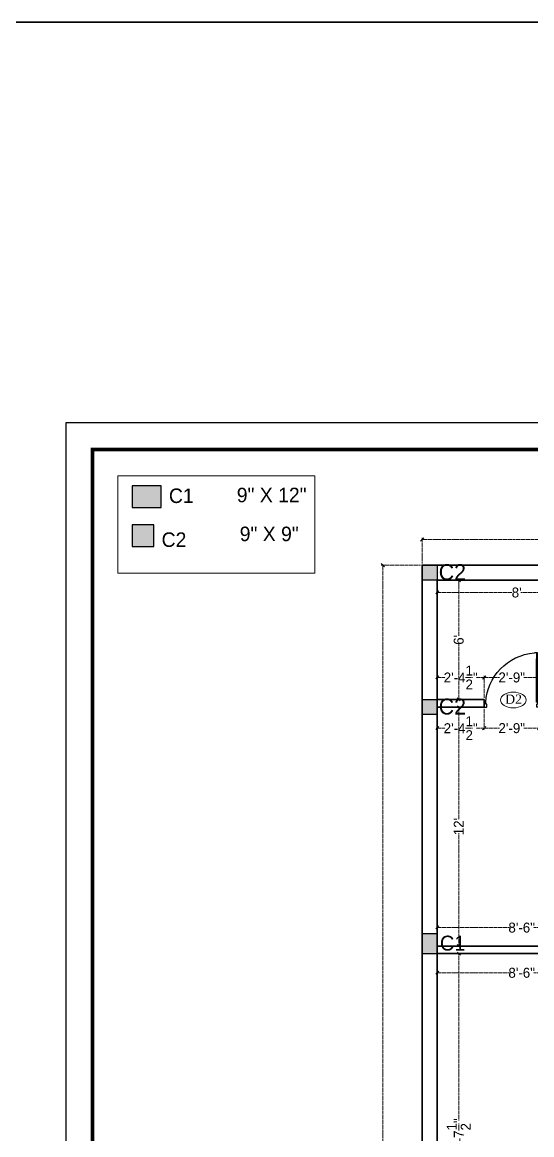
# Model space of a CAD drawing. Header units: millimetres. Extents: x -6808 to 215771, y -89660 to -16303.
# Drawn here: x 98992 to 99299, y -51425 to -50754 of the extents above; entities that cross this region are included whole.
import ezdxf

# ---------------------------------------------------------------- set-up
doc = ezdxf.new("R2010")
doc.units = ezdxf.units.MM
doc.header["$PDMODE"] = 35
doc.linetypes.add('ACAD_ISO10W100', pattern=[18, 12, -3, 0, -3])
doc.linetypes.add('DASHED', pattern=[0.75, 0.5, -0.25])
doc.layers.get('0').update_dxf_attribs({"color": 8})
for name, color, linetype, lineweight in [('CHAUKHAT', 32, 'Continuous', 30), ('col.center', 5, 'ACAD_ISO10W100', 15), ('column', 5, 'Continuous', 30), ('dim2', 6, 'Continuous', 20), ('wall', 7, 'Continuous', 35), ('wokg dim', 152, 'DASHED', 18)]:
    doc.layers.add(name, color=color, linetype=linetype, lineweight=lineweight)
doc.layers.add('FORMAT', color=7, linetype='Continuous')
doc.layers.add('NET 01', color=8, linetype='Continuous')
doc.styles.add('cdim', font='arial.ttf')
doc.styles.add('SAJ', font='eurr____.ttf')
doc.styles.get("Standard").update_dxf_attribs({"font": 'times.ttf'})
doc.dimstyles.new('SAJ', dxfattribs={"dimtxt": 5, "dimasz": 2, "dimexe": 1, "dimexo": 1, "dimgap": 0.09375, "dimtad": 0, "dimdec": 1, "dimzin": 0, "dimdsep": 46, "dimlunit": 4, "dimtxsty": 'SAJ', "dimblk": 'OBLIQUE', "dimcen": 0.125, "dimdle": 0.375, "dimadec": 0, "dimazin": 0, "dimtfac": 1, "dimtdec": 1, "dimtofl": 0, "dimtmove": 0, "dimatfit": 3, "dimldrblk": 'OBLIQUE', "dimfxl": 1, "dimtolj": 1, "dimtzin": 0, "dimlwd": 5, "dimlwe": 5, "dimarcsym": 1})

# ---------------------------------------------------------------- blocks, each defined once
blk = doc.blocks.new('QEWFWE')
at = {"layer": 'NET 01'}
for p, q in [((238503.45, 15011.85), (238503.45, 15015.77)), ((238503.45, 15015.77), (238505.41, 15015.77)), ((238503.98, 15015.77), (238503.98, 15011.85)), ((238503.98, 15011.85), (238503.45, 15011.85)), ((238503.45, 15011.85), (238503.45, 14988.32)), ((238503.98, 14988.32), (238503.98, 15011.85)), ((238503.45, 14988.32), (238503.45, 14984.4)), ((238503.98, 14988.32), (238503.45, 14988.32)), ((238503.45, 14984.4), (238503.98, 14984.4)), ((238503.98, 14984.4), (238503.98, 14988.32))]:
    blk.add_line(p, q, dxfattribs=at)
for points in [[(238503.45, 14984.4), (238502.4, 14984.4), (238502.4, 14981.4), (238503.9, 14981.4), (238503.9, 14982.9), (238503.9, 14983.2), (238503.45, 14983.2)], [(238536.02, 14984.4), (238537.07, 14984.4), (238537.07, 14981.4), (238535.57, 14981.4), (238535.57, 14982.9), (238535.57, 14983.2), (238536.02, 14983.2)]]:
    blk.add_lwpolyline(points, close=True, dxfattribs=at)
blk.add_ellipse((238504.18, 14985.62), major_axis=(-29.27, 13.54), ratio=0.925766, start_param=-2.718612, end_param=-1.204625, dxfattribs=at)
blk = doc.blocks.new('_Oblique')
at = {"color": 0, "linetype": 'ByBlock', "lineweight": -2}
blk.add_line((-0.5, -0.5), (0.5, 0.5), dxfattribs=at)
blk = doc.blocks.new('*D1672')
at = {"layer": 'Defpoints', "color": 0, "transparency": 16777216}
for p in [(99232.55, -51066.02), (99232.55, -51081.37), (99556.55, -51081.37)]:
    blk.add_point(p, dxfattribs=at)
at = {"layer": 'dim2', "color": 0, "linetype": 'DASHED', "lineweight": 5, "transparency": 16777216}
for p, q in [((99232.55, -51080.37), (99232.55, -51065.02)), ((99556.55, -51080.37), (99556.55, -51065.02)), ((99232.18, -51066.02), (99385.45, -51066.02)), ((99556.93, -51066.02), (99403.65, -51066.02))]:
    blk.add_line(p, q, dxfattribs=at)
at = {"layer": 'dim2', "color": 0, "lineweight": 5, "transparency": 16777216, "xscale": 2, "yscale": 2, "zscale": 2, "rotation": 180}
blk.add_blockref('_Oblique', (99232.55, -51066.02), dxfattribs=at)
at = {"layer": 'dim2', "color": 0, "lineweight": 5, "transparency": 16777216, "xscale": 2, "yscale": 2, "zscale": 2}
blk.add_blockref('_Oblique', (99556.55, -51066.02), dxfattribs=at)
at = {"layer": 'dim2', "color": 0, "transparency": 16777216, "insert": (99394.55, -51066.02), "char_height": 12, "attachment_point": 5, "style": 'SAJ'}
blk.add_mtext("\\A1;27'", dxfattribs=at)
blk = doc.blocks.new('*D1673')
at = {"layer": 'Defpoints', "color": 0, "transparency": 16777216}
for p in [(99208.84, -51081.37), (99232.55, -51081.37), (99232.55, -51801.37)]:
    blk.add_point(p, dxfattribs=at)
at = {"layer": 'dim2', "color": 0, "linetype": 'DASHED', "lineweight": 5, "transparency": 16777216}
for p, q in [((99231.55, -51081.37), (99207.84, -51081.37)), ((99208.84, -51080.99), (99208.84, -51432.31)), ((99208.84, -51801.74), (99208.84, -51450.42)), ((99231.55, -51801.37), (99207.84, -51801.37))]:
    blk.add_line(p, q, dxfattribs=at)
at = {"layer": 'dim2', "color": 0, "lineweight": 5, "transparency": 16777216, "xscale": 2, "yscale": 2, "zscale": 2}
for p, rotation in [((99208.84, -51081.37), 90), ((99208.84, -51801.37), 270)]:
    blk.add_blockref('_Oblique', p, dxfattribs=dict(at, rotation=rotation))
at = {"layer": 'dim2', "color": 0, "transparency": 16777216, "insert": (99208.84, -51441.37), "char_height": 12, "attachment_point": 5, "rotation": 90, "style": 'SAJ'}
blk.add_mtext("\\A1;60'", dxfattribs=at)
blk = doc.blocks.new('A$C32B276F4')
at = {"layer": 'column'}
blk.add_hatch(color=256, dxfattribs=at).paths.add_polyline_path([(9, 0), (9, 9), (0, 9), (0, 0)])
for p, q in [((0, 0), (0, 9)), ((0, 9), (9, 9)), ((9, 9), (9, 0)), ((9, 0), (0, 0))]:
    blk.add_line(p, q, dxfattribs=at)
at = {"layer": 'col.center', "linetype": 'ByBlock', "insert": (10.02, 9.59), "char_height": 9.6, "width": 293.6941, "attachment_point": 1, "style": 'SAJ'}
blk.add_mtext('\\A1;{\\fCentury Gothic|b0|i0|c0|p34;C2}', dxfattribs=at)
blk = doc.blocks.new('c1')
at = {"layer": 'column'}
blk.add_hatch(color=256, dxfattribs=at).paths.add_polyline_path([(58376.49, -43564.36), (58385.49, -43564.36), (58385.49, -43552.36), (58376.49, -43552.36)])
for p, q in [((58376.49, -43552.36), (58376.49, -43564.36)), ((58376.49, -43552.36), (58385.49, -43552.36)), ((58385.49, -43564.36), (58385.49, -43552.36)), ((58376.49, -43564.36), (58385.49, -43564.36))]:
    blk.add_line(p, q, dxfattribs=at)
blk = doc.blocks.new('*D1674')
at = {"layer": 'Defpoints', "color": 0, "transparency": 16777216}
for p in [(99241.55, -51090.37), (99337.55, -51090.37), (99337.55, -51097.89)]:
    blk.add_point(p, dxfattribs=at)
at = {"layer": 'wokg dim', "color": 0, "linetype": 'DASHED', "lineweight": 5, "transparency": 16777216}
for p, q in [((99241.55, -51091.37), (99241.55, -51098.89)), ((99337.55, -51091.37), (99337.55, -51098.89)), ((99241.18, -51097.89), (99287.12, -51097.89)), ((99337.93, -51097.89), (99291.99, -51097.89))]:
    blk.add_line(p, q, dxfattribs=at)
at = {"layer": 'wokg dim', "color": 0, "lineweight": 5, "transparency": 16777216, "xscale": 2, "yscale": 2, "zscale": 2, "rotation": 180}
blk.add_blockref('_Oblique', (99241.55, -51097.89), dxfattribs=at)
at = {"layer": 'wokg dim', "color": 0, "lineweight": 5, "transparency": 16777216, "xscale": 2, "yscale": 2, "zscale": 2}
blk.add_blockref('_Oblique', (99337.55, -51097.89), dxfattribs=at)
at = {"layer": 'wokg dim', "color": 0, "transparency": 16777216, "insert": (99289.55, -51097.89), "char_height": 6, "attachment_point": 5, "style": 'SAJ'}
blk.add_mtext("\\A1;8'", dxfattribs=at)
blk = doc.blocks.new('*D1675')
at = {"layer": 'Defpoints', "color": 0, "transparency": 16777216}
for p in [(99241.55, -51090.37), (99241.55, -51162.37), (99254.64, -51162.37)]:
    blk.add_point(p, dxfattribs=at)
at = {"layer": 'wokg dim', "color": 0, "linetype": 'DASHED', "lineweight": 5, "transparency": 16777216}
for p, q in [((99242.55, -51090.37), (99255.64, -51090.37)), ((99254.64, -51089.99), (99254.64, -51123.91)), ((99254.64, -51162.74), (99254.64, -51128.82)), ((99242.55, -51162.37), (99255.64, -51162.37))]:
    blk.add_line(p, q, dxfattribs=at)
at = {"layer": 'wokg dim', "color": 0, "lineweight": 5, "transparency": 16777216, "xscale": 2, "yscale": 2, "zscale": 2}
for p, rotation in [((99254.64, -51090.37), 90), ((99254.64, -51162.37), 270)]:
    blk.add_blockref('_Oblique', p, dxfattribs=dict(at, rotation=rotation))
at = {"layer": 'wokg dim', "color": 0, "transparency": 16777216, "insert": (99254.64, -51126.37), "char_height": 6, "attachment_point": 5, "rotation": 90, "style": 'SAJ'}
blk.add_mtext("\\A1;6'", dxfattribs=at)
blk = doc.blocks.new('*D1680')
at = {"layer": 'Defpoints', "color": 0, "transparency": 16777216}
for p in [(99270.05, -51149.08), (99270.05, -51162.37), (99303.05, -51162.37)]:
    blk.add_point(p, dxfattribs=at)
at = {"layer": 'wokg dim', "color": 0, "linetype": 'DASHED', "lineweight": 5, "transparency": 16777216}
for p, q in [((99269.68, -51149.08), (99279.39, -51149.08)), ((99270.05, -51161.37), (99270.05, -51148.08)), ((99303.43, -51149.08), (99293.71, -51149.08)), ((99303.05, -51161.37), (99303.05, -51148.08))]:
    blk.add_line(p, q, dxfattribs=at)
at = {"layer": 'wokg dim', "color": 0, "lineweight": 5, "transparency": 16777216, "xscale": 2, "yscale": 2, "zscale": 2, "rotation": 180}
blk.add_blockref('_Oblique', (99270.05, -51149.08), dxfattribs=at)
at = {"layer": 'wokg dim', "color": 0, "lineweight": 5, "transparency": 16777216, "xscale": 2, "yscale": 2, "zscale": 2}
blk.add_blockref('_Oblique', (99303.05, -51149.08), dxfattribs=at)
at = {"layer": 'wokg dim', "color": 0, "transparency": 16777216, "insert": (99286.55, -51149.08), "char_height": 6, "attachment_point": 5, "style": 'SAJ'}
blk.add_mtext('\\A1;2\'-9"', dxfattribs=at)
blk = doc.blocks.new('*D1681')
at = {"layer": 'Defpoints', "color": 0, "transparency": 16777216}
for p in [(99270.05, -51149.08), (99241.55, -51162.37), (99270.05, -51162.37)]:
    blk.add_point(p, dxfattribs=at)
at = {"layer": 'wokg dim', "color": 0, "linetype": 'DASHED', "lineweight": 5, "transparency": 16777216}
for p, q in [((99241.18, -51149.08), (99246.47, -51149.08)), ((99241.55, -51161.37), (99241.55, -51148.08)), ((99270.43, -51149.08), (99265.14, -51149.08)), ((99270.05, -51161.37), (99270.05, -51148.08))]:
    blk.add_line(p, q, dxfattribs=at)
at = {"layer": 'wokg dim', "color": 0, "lineweight": 5, "transparency": 16777216, "xscale": 2, "yscale": 2, "zscale": 2, "rotation": 180}
blk.add_blockref('_Oblique', (99241.55, -51149.08), dxfattribs=at)
at = {"layer": 'wokg dim', "color": 0, "lineweight": 5, "transparency": 16777216, "xscale": 2, "yscale": 2, "zscale": 2}
blk.add_blockref('_Oblique', (99270.05, -51149.08), dxfattribs=at)
at = {"layer": 'wokg dim', "color": 0, "transparency": 16777216, "insert": (99255.8, -51149.08), "char_height": 6, "attachment_point": 5, "style": 'SAJ'}
blk.add_mtext('\\A1;2\'-4{\\H1x;\\S1/2;}"', dxfattribs=at)
blk = doc.blocks.new('*D1682')
at = {"layer": 'Defpoints', "color": 0, "transparency": 16777216}
for p in [(99241.55, -51166.87), (99270.05, -51166.87), (99270.05, -51179.62)]:
    blk.add_point(p, dxfattribs=at)
at = {"layer": 'wokg dim', "color": 0, "linetype": 'DASHED', "lineweight": 5, "transparency": 16777216}
for p, q in [((99241.55, -51167.87), (99241.55, -51180.62)), ((99270.05, -51167.87), (99270.05, -51180.62)), ((99241.18, -51179.62), (99246.47, -51179.62)), ((99270.43, -51179.62), (99265.14, -51179.62))]:
    blk.add_line(p, q, dxfattribs=at)
at = {"layer": 'wokg dim', "color": 0, "lineweight": 5, "transparency": 16777216, "xscale": 2, "yscale": 2, "zscale": 2, "rotation": 180}
blk.add_blockref('_Oblique', (99241.55, -51179.62), dxfattribs=at)
at = {"layer": 'wokg dim', "color": 0, "lineweight": 5, "transparency": 16777216, "xscale": 2, "yscale": 2, "zscale": 2}
blk.add_blockref('_Oblique', (99270.05, -51179.62), dxfattribs=at)
at = {"layer": 'wokg dim', "color": 0, "transparency": 16777216, "insert": (99255.8, -51179.62), "char_height": 6, "attachment_point": 5, "style": 'SAJ'}
blk.add_mtext('\\A1;2\'-4{\\H1x;\\S1/2;}"', dxfattribs=at)
blk = doc.blocks.new('*D1683')
at = {"layer": 'Defpoints', "color": 0, "transparency": 16777216}
for p in [(99270.05, -51166.87), (99303.05, -51166.87), (99303.05, -51179.62)]:
    blk.add_point(p, dxfattribs=at)
at = {"layer": 'wokg dim', "color": 0, "linetype": 'DASHED', "lineweight": 5, "transparency": 16777216}
for p, q in [((99270.05, -51167.87), (99270.05, -51180.62)), ((99303.05, -51167.87), (99303.05, -51180.62)), ((99269.68, -51179.62), (99279.39, -51179.62)), ((99303.43, -51179.62), (99293.71, -51179.62))]:
    blk.add_line(p, q, dxfattribs=at)
at = {"layer": 'wokg dim', "color": 0, "lineweight": 5, "transparency": 16777216, "xscale": 2, "yscale": 2, "zscale": 2, "rotation": 180}
blk.add_blockref('_Oblique', (99270.05, -51179.62), dxfattribs=at)
at = {"layer": 'wokg dim', "color": 0, "lineweight": 5, "transparency": 16777216, "xscale": 2, "yscale": 2, "zscale": 2}
blk.add_blockref('_Oblique', (99303.05, -51179.62), dxfattribs=at)
at = {"layer": 'wokg dim', "color": 0, "transparency": 16777216, "insert": (99286.55, -51179.62), "char_height": 6, "attachment_point": 5, "style": 'SAJ'}
blk.add_mtext('\\A1;2\'-9"', dxfattribs=at)
blk = doc.blocks.new('*D1688')
at = {"layer": 'Defpoints', "color": 0, "transparency": 16777216}
for p in [(99241.55, -51166.87), (99254.64, -51166.87), (99241.55, -51310.87)]:
    blk.add_point(p, dxfattribs=at)
at = {"layer": 'wokg dim', "color": 0, "linetype": 'DASHED', "lineweight": 5, "transparency": 16777216}
for p, q in [((99242.55, -51166.87), (99255.64, -51166.87)), ((99254.64, -51166.49), (99254.64, -51234.82)), ((99254.64, -51311.24), (99254.64, -51242.91)), ((99242.55, -51310.87), (99255.64, -51310.87))]:
    blk.add_line(p, q, dxfattribs=at)
at = {"layer": 'wokg dim', "color": 0, "lineweight": 5, "transparency": 16777216, "xscale": 2, "yscale": 2, "zscale": 2}
for p, rotation in [((99254.64, -51166.87), 90), ((99254.64, -51310.87), 270)]:
    blk.add_blockref('_Oblique', p, dxfattribs=dict(at, rotation=rotation))
at = {"layer": 'wokg dim', "color": 0, "transparency": 16777216, "insert": (99254.64, -51238.87), "char_height": 6, "attachment_point": 5, "rotation": 90, "style": 'SAJ'}
blk.add_mtext("\\A1;12'", dxfattribs=at)
blk = doc.blocks.new('*D1689')
at = {"layer": 'Defpoints', "color": 0, "transparency": 16777216}
for p in [(99241.55, -51299.77), (99241.55, -51310.87), (99343.55, -51310.87)]:
    blk.add_point(p, dxfattribs=at)
at = {"layer": 'wokg dim', "color": 0, "linetype": 'DASHED', "lineweight": 5, "transparency": 16777216}
for p, q in [((99241.18, -51299.77), (99285.44, -51299.77)), ((99241.55, -51309.87), (99241.55, -51298.77)), ((99343.93, -51299.77), (99299.67, -51299.77)), ((99343.55, -51309.87), (99343.55, -51298.77))]:
    blk.add_line(p, q, dxfattribs=at)
at = {"layer": 'wokg dim', "color": 0, "lineweight": 5, "transparency": 16777216, "xscale": 2, "yscale": 2, "zscale": 2, "rotation": 180}
blk.add_blockref('_Oblique', (99241.55, -51299.77), dxfattribs=at)
at = {"layer": 'wokg dim', "color": 0, "lineweight": 5, "transparency": 16777216, "xscale": 2, "yscale": 2, "zscale": 2}
blk.add_blockref('_Oblique', (99343.55, -51299.77), dxfattribs=at)
at = {"layer": 'wokg dim', "color": 0, "transparency": 16777216, "insert": (99292.55, -51299.77), "char_height": 6, "attachment_point": 5, "style": 'SAJ'}
blk.add_mtext('\\A1;8\'-6"', dxfattribs=at)
blk = doc.blocks.new('*D1706')
at = {"layer": 'Defpoints', "color": 0, "transparency": 16777216}
for p in [(99241.55, -51315.37), (99343.55, -51315.37), (99343.55, -51327)]:
    blk.add_point(p, dxfattribs=at)
at = {"layer": 'wokg dim', "color": 0, "linetype": 'DASHED', "lineweight": 5, "transparency": 16777216}
for p, q in [((99241.55, -51316.37), (99241.55, -51328)), ((99343.55, -51316.37), (99343.55, -51328)), ((99241.18, -51327), (99285.44, -51327)), ((99343.93, -51327), (99299.67, -51327))]:
    blk.add_line(p, q, dxfattribs=at)
at = {"layer": 'wokg dim', "color": 0, "lineweight": 5, "transparency": 16777216, "xscale": 2, "yscale": 2, "zscale": 2, "rotation": 180}
blk.add_blockref('_Oblique', (99241.55, -51327), dxfattribs=at)
at = {"layer": 'wokg dim', "color": 0, "lineweight": 5, "transparency": 16777216, "xscale": 2, "yscale": 2, "zscale": 2}
blk.add_blockref('_Oblique', (99343.55, -51327), dxfattribs=at)
at = {"layer": 'wokg dim', "color": 0, "transparency": 16777216, "insert": (99292.55, -51327), "char_height": 6, "attachment_point": 5, "style": 'SAJ'}
blk.add_mtext('\\A1;8\'-6"', dxfattribs=at)
blk = doc.blocks.new('*D1721')
at = {"layer": 'Defpoints', "color": 0, "transparency": 16777216}
for p in [(99241.55, -51315.37), (99254.64, -51315.37), (99241.55, -51538.87)]:
    blk.add_point(p, dxfattribs=at)
at = {"layer": 'wokg dim', "color": 0, "linetype": 'DASHED', "lineweight": 5, "transparency": 16777216}
for p, q in [((99242.55, -51315.37), (99255.64, -51315.37)), ((99254.64, -51314.99), (99254.64, -51416.22)), ((99254.64, -51539.24), (99254.64, -51438.02)), ((99242.55, -51538.87), (99255.64, -51538.87))]:
    blk.add_line(p, q, dxfattribs=at)
at = {"layer": 'wokg dim', "color": 0, "lineweight": 5, "transparency": 16777216, "xscale": 2, "yscale": 2, "zscale": 2}
for p, rotation in [((99254.64, -51315.37), 90), ((99254.64, -51538.87), 270)]:
    blk.add_blockref('_Oblique', p, dxfattribs=dict(at, rotation=rotation))
at = {"layer": 'wokg dim', "color": 0, "transparency": 16777216, "insert": (99254.64, -51427.12), "char_height": 6, "attachment_point": 5, "rotation": 90, "style": 'SAJ'}
blk.add_mtext('\\A1;18\'-7{\\H1x;\\S1/2;}"', dxfattribs=at)
blk = doc.blocks.new('etrre')
at = {"layer": 'CHAUKHAT', "lineweight": 9, "ltscale": 2}
blk.add_ellipse((69730.58, -34082.16), major_axis=(-7.7, 0), ratio=0.620188, dxfattribs=at)
at = {"layer": 'CHAUKHAT', "lineweight": 30, "insert": (69725.65, -34078.88), "char_height": 5.5, "width": 180.3968, "attachment_point": 1}
blk.add_mtext('\\A1;D2', dxfattribs=at)

msp = doc.modelspace()

# ---------------------------------------------------------------- hatches: boundary and pattern name
at = {"layer": 'column', "ltscale": 2}
for points in [[(99057.875, -51033.644), (99057.875, -51046.743), (99075.341, -51046.743), (99075.341, -51033.644)], [(99070.974, -51070.193), (99070.974, -51057.094), (99057.875, -51057.094), (99057.875, -51070.193)]]:
    msp.add_hatch(color=5, dxfattribs=at).paths.add_polyline_path(points)

# ---------------------------------------------------------------- linework, layer by layer
at = {"layer": 'column', "lineweight": 18}
msp.add_lwpolyline([(99049.227, -51027.594), (99167.906, -51027.594), (99167.906, -51086.267), (99049.227, -51086.267)], close=True, dxfattribs=at)
at = {"layer": 'column', "ltscale": 2}
for points in [[(99057.875, -51033.644), (99057.875, -51046.743), (99075.341, -51046.743), (99075.341, -51033.644)], [(99057.875, -51070.193), (99070.974, -51070.193), (99070.974, -51057.094), (99057.875, -51057.094)]]:
    msp.add_lwpolyline(points, close=True, dxfattribs=at)
at = {"layer": 'FORMAT', "color": 0}
msp.add_lwpolyline([(99017.86, -50995.634), (99017.86, -52080.284), (99781.698, -52080.284), (99781.698, -50995.634)], close=True, dxfattribs=at)
msp.add_lwpolyline([(99017.86, -50995.634), (99017.86, -52080.284), (99781.698, -52080.284), (99781.698, -50995.634)], close=True, dxfattribs=at)
at = {"layer": 'FORMAT', "color": 0, "const_width": 2.24}
msp.add_lwpolyline([(99033.937, -51011.711), (99033.937, -52064.207), (99765.621, -52064.207), (99765.621, -51011.711)], close=True, dxfattribs=at)
msp.add_lwpolyline([(99033.937, -51011.711), (99033.937, -52064.207), (99765.621, -52064.207), (99765.621, -51011.711)], close=True, dxfattribs=at)
at = {"layer": 'wall'}
for p, q in [((99547.552, -51090.366), (99241.552, -51090.366)), ((99241.552, -51090.366), (99241.552, -51792.366))]:
    msp.add_line(p, q, dxfattribs=at)
at = {"layer": 'wall', "color": 1}
for p, q in [((99270.052, -51162.366), (99241.552, -51162.366)), ((99270.052, -51162.366), (99270.052, -51166.866)), ((99270.052, -51166.866), (99241.552, -51166.866)), ((99343.552, -51310.866), (99241.552, -51310.866)), ((99343.552, -51315.366), (99241.552, -51315.366))]:
    msp.add_line(p, q, dxfattribs=at)
at = {"layer": 'wall'}
msp.add_lwpolyline([(93918.243, -50754.305), (102727.982, -50754.305), (102727.982, -52186.548), (93918.243, -52186.548)], close=True, dxfattribs=at)
msp.add_lwpolyline([(99544.552, -51801.366), (99556.552, -51801.366), (99556.552, -51081.366), (99232.552, -51081.366), (99232.552, -51801.366), (99250.552, -51801.366)], dxfattribs=at)

# ---------------------------------------------------------------- block references
at = {"layer": 'CHAUKHAT', "lineweight": 9}
msp.add_blockref('etrre', (29556.932, -17080.478), dxfattribs=at)
at = {"layer": 'column'}
for name, p in [('A$C32B276F4', (99232.552, -51090.366)), ('A$C32B276F4', (99232.552, -51171.366)), ('c1', (40856.061, -7751.004))]:
    msp.add_blockref(name, p, dxfattribs=at)
at = {"layer": 'wall', "color": 1, "xscale": -0.9518673649145052, "yscale": 0.9518673649145052, "zscale": 0.9518673649145052}
msp.add_blockref('QEWFWE', (326325.701, -65427.167), dxfattribs=at)

# ---------------------------------------------------------------- texts
at = {"layer": 'col.center', "linetype": 'ByBlock', "insert": (99243.283, -51304.598), "char_height": 9, "width": 293.6941, "attachment_point": 1, "style": 'SAJ'}
msp.add_mtext('\\A1;{\\fCentury Gothic|b0|i0|c0|p34;C1}', dxfattribs=at)
at = {"layer": 'column', "linetype": 'ByBlock', "char_height": 8.73269, "attachment_point": 1, "style": 'SAJ'}
for s, insert, width in [('\\A1;{\\fCentury Gothic|b0|i0|c0|p34;C1}', (99079.994, -51035.208), 641.18496), ('\\A1;{\\fCentury Gothic|b0|i0|c0|p34;C2}', (99075.575, -51061.662), 427.45664)]:
    msp.add_mtext(s, dxfattribs=dict(at, insert=insert, width=width))
at = {"layer": 'column', "char_height": 8.73269, "width": 335.40053, "attachment_point": 5, "style": 'cdim'}
for s, insert in [('\\A1;{\\fCentury Gothic|b0|i0|c0|p34;9" X 12"}', (99141.906, -51039.164)), ('\\A1;{\\fCentury Gothic|b0|i0|c0|p34;9" X 9"}', (99140.429, -51062.616))]:
    msp.add_mtext(s, dxfattribs=dict(at, insert=insert))

# ---------------------------------------------------------------- dimensions: what is measured, and where the dimension line sits
at = {"layer": 'dim2'}
for p1, distance, picture, middle in [((99556.552, -51081.366), -15.347, '*D1672', (99394.552, -51066.019)), ((99232.552, -51801.366), 23.711, '*D1673', (99208.841, -51441.366))]:
    dim = msp.add_aligned_dim(p1=p1, p2=(99232.552, -51081.366), distance=distance, dimstyle='SAJ', override={"dimtxt": 12}, dxfattribs=at)
    dim.commit()
    dim.dimension.update_dxf_attribs({"geometry": picture, "text_midpoint": middle})
at = {"layer": 'wokg dim'}
for p1, p2, distance, picture, middle in [((99241.552, -51090.366), (99337.552, -51090.366), -7.523, '*D1674', (99289.552, -51097.888)), ((99241.552, -51090.366), (99241.552, -51162.366), 13.086, '*D1675', (99254.639, -51126.366)), ((99241.552, -51162.366), (99270.052, -51162.366), 13.287, '*D1681', (99255.802, -51149.079)), ((99303.052, -51162.366), (99270.052, -51162.366), -13.287, '*D1680', (99286.552, -51149.079)), ((99241.552, -51310.866), (99241.552, -51166.866), -13.086, '*D1688', (99254.639, -51238.866)), ((99241.552, -51166.866), (99270.052, -51166.866), -12.752, '*D1682', (99255.802, -51179.617)), ((99270.052, -51166.866), (99303.052, -51166.866), -12.752, '*D1683', (99286.552, -51179.617)), ((99343.552, -51310.866), (99241.552, -51310.866), -11.095, '*D1689', (99292.552, -51299.771)), ((99241.552, -51315.366), (99343.552, -51315.366), -11.635, '*D1706', (99292.552, -51327)), ((99241.552, -51538.866), (99241.552, -51315.366), -13.086, '*D1721', (99254.639, -51427.116))]:
    dim = msp.add_aligned_dim(p1=p1, p2=p2, distance=distance, dimstyle='SAJ', override={"dimtxt": 6, "dimtmove": 1}, dxfattribs=at)
    dim.commit()
    dim.dimension.update_dxf_attribs({"geometry": picture, "text_midpoint": middle})

doc.saveas('drawing.dxf')
